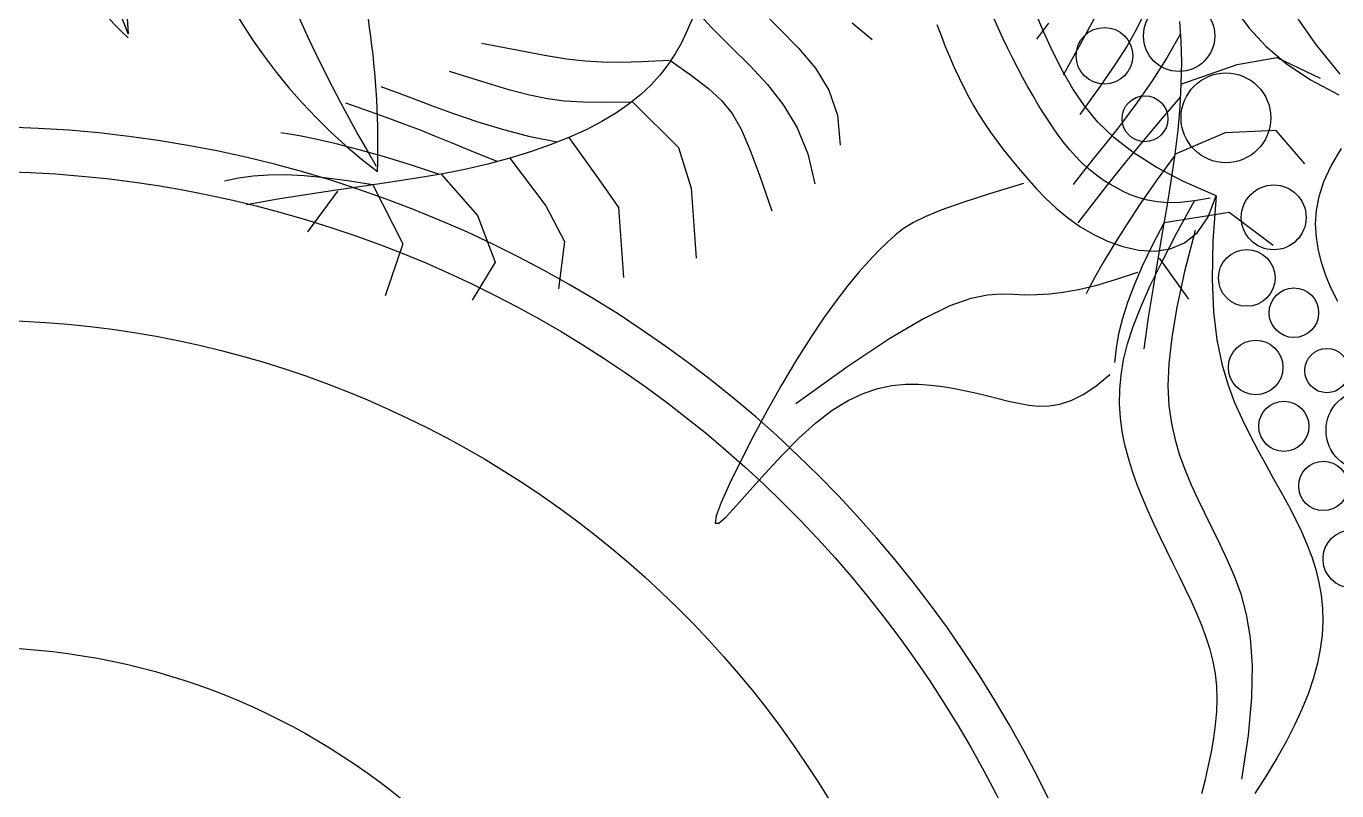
# Model space of a CAD drawing. Header units: millimetres. Extents: x -1030105 to 906887, y -616134 to 1220667.
# Drawn here: x -92935 to -90820, y 566462 to 567696 of the extents above; entities that cross this region are included whole.
import ezdxf

# ---------------------------------------------------------------- set-up
doc = ezdxf.new("R2010")
doc.units = ezdxf.units.MM
doc.header["$MEASUREMENT"] = 0
doc.linetypes.add('DASHED', pattern=[0.75, 0.5, -0.25])
doc.layers.add('A-Furniture', color=143, linetype='Continuous')
doc.layers.add('A-Tree', color=98, linetype='Continuous')
doc.layers.add('A-Wall', color=6, linetype='Continuous', lineweight=9)

# ---------------------------------------------------------------- blocks, each defined once
blk = doc.blocks.new('ggsr4')
at = {"color": 0}
for centre, radius in [((141970.0435281128, 1125357.5), 1540.00000000025), ((141970.0435281125, 1125357.5), 1339.99999999988), ((141970.0435281126, 1125357.5), 899.9999999999624)]:
    blk.add_arc(centre, radius, 280.3625194718198, 168.445755736179, dxfattribs=at)
at = {"layer": 'A-Furniture', "color": 8, "linetype": 'Continuous', "ltscale": 50}
blk.add_circle((141970.0435281126, 1125357.5), 1600, dxfattribs=at)
blk.add_arc((141970.0435281125, 1125357.5), 1540.000000000074, 280.3625194718198, 168.445755736179, dxfattribs=at)
blk = doc.blocks.new('FUR')
at = {"layer": 'A-Furniture', "xscale": -1.2, "yscale": 1.2, "zscale": 1.2, "rotation": 10.23382692105329}
blk.add_blockref('ggsr4', (359261.4463112305, -1256360.545608211), dxfattribs=at)
blk = doc.blocks.new('CAY8')
at = {"color": 0, "linetype": 'ByBlock'}
for p, q in [((-166.8265990879063, -92.48943193852574), (-180.9725735857483, -80.69181546265281)), ((-216.7718261923346, -85.57255336294293), (-206.39525062953, -93.792258579173)), ((-206.39525062953, -93.792258579173), (-194.2968512342686, -101.2324639894414)), ((-148.761471656062, -105.4228786287913), (-166.8265990879063, -92.48943193852574)), ((-267.0389154947825, -101.9195129388154), (-268.7658238252607, -111.7302891085837)), ((-246.0328786842565, -100.4954093503602), (-242.280063008975, -111.348215430944)), ((-194.2968512342686, -101.2324639894414), (-180.3531654058515, -107.7167029957982)), ((-293.8736468613333, -112.2281466526092), (-297.5878749101012, -127.9302620429862)), ((-268.7658238252607, -111.7302891085837), (-271.3832219311716, -121.9445020395124)), ((-243.6745909486253, -107.3153658026331), (-247.5446055466291, -122.6801114864993)), ((-242.280063008975, -111.348215430944), (-238.8330782194953, -122.8826217688602)), ((-207.4126888435258, -115.6559883555874), (-186.4576312992267, -105.8266664941239)), ((-186.4576312992267, -105.8266664941239), (-159.2548744099458, -110.5806768529856)), ((-180.3531654058515, -107.7167029957982), (-164.4407305427285, -113.0685090001625)), ((-164.4407305427285, -113.0685090001625), (-146.436084044135, -117.1114154049119)), ((-319.8582167465047, -127.0473027246899), (-327.7138410535463, -117.079036067973)), ((-235.7120777486107, -135.0505925831949), (-207.4126888435258, -115.6559883555874)), ((-345.7769103397131, -131.6408932069007), (-349.9461806239906, -126.4995801565801)), ((-318.5662616630052, -121.4626901101783), (-322.8407758212979, -132.0166527652527)), ((-311.8131366086436, -136.6788119983303), (-319.8582167465047, -127.0473027246899)), ((-297.5878749101012, -127.9302620429862), (-302.5310442882746, -148.0721209780877)), ((-271.3832219311716, -121.9445020395124), (-275.1570877580361, -133.7881714715822)), ((-247.5446055466291, -122.6801114864993), (-252.2149869664991, -137.7408383109123)), ((-238.8330782194953, -122.8826217688602), (-235.7120777486107, -135.0505925831949)), ((-341.56592874546, -136.6703192190816), (-345.7769103397131, -131.6408932069007)), ((-275.1570877580361, -133.7881714715822), (-280.3533992500652, -148.4873171470663)), ((-235.7120777486107, -135.0505925831949), (-232.9372150275431, -147.8040920929689)), ((-380.3337273446941, -138.9685315827937), (-376.3479134159552, -144.503862068972)), ((-337.324212544574, -141.5812766724612), (-341.56592874546, -136.6703192190816)), ((-333.0627384400705, -146.3671840457882), (-337.324212544574, -141.5812766724612)), ((-303.5811252430703, -145.7821494684522), (-311.8131366086436, -136.6788119983303)), ((-252.2149869664991, -137.7408383109123), (-257.3865239359639, -152.2362275724499)), ((-234.1200833925595, -142.3675308527872), (-240.9268516245338, -156.8162308156952)), ((-376.3479134159552, -144.503862068972), (-372.3067775600994, -149.9189691248885)), ((-372.3067775600994, -149.9189691248885), (-368.2182228883084, -155.1941080035012)), ((-328.792483135423, -151.0214598180082), (-333.0627384400705, -146.3671840457882)), ((-295.1020493469314, -154.1955726575379), (-303.5811252430703, -145.7821494684522)), ((-280.3533992500652, -148.4873171470663), (-287.2381343533034, -167.2679588055526)), ((-232.9372150275431, -147.8040920929689), (-230.5286434890204, -161.0950845177267)), ((-203.61935451914, -155.2015702709741), (-176.3158545222159, -146.3301253463196)), ((-176.3158545222159, -146.3301253463196), (-155.0848272874118, -160.5759409746152)), ((-139.8382394504351, -157.5882413409472), (-136.8197139233507, -146.4193677285712)), ((-483.053249719922, -156.2845341268239), (-467.6690306902583, -164.9375109588564)), ((-427.6765034481341, -150.9151059134292), (-413.8872536494728, -157.2044987071404)), ((-368.2182228883084, -155.1941080035012), (-364.0901525116333, -160.3095339572446)), ((-324.52442333404, -155.5375224676081), (-328.792483135423, -151.0214598180082)), ((-320.2695357384782, -159.9087904738608), (-324.52442333404, -155.5375224676081)), ((-286.0651439985068, -161.8760268619935), (-295.1020493469314, -154.1955726575379)), ((-257.3865239359639, -152.2362275724499), (-262.7600051830141, -165.9049605672972)), ((-240.9268516245338, -156.8162308156952), (-246.2529636663658, -168.185787042994)), ((-228.4856478605197, -174.8884643182446), (-203.61935451914, -155.2015702709741)), ((-141.5074241226448, -167.5590305428832), (-139.8382394504351, -157.5882413409472)), ((-467.6690306902583, -164.9375109588564), (-453.5657187465749, -173.1027011007081)), ((-364.0901525116333, -160.3095339572446), (-359.9304695394876, -165.24550223816)), ((-359.9304695394876, -165.24550223816), (-355.7470770834461, -169.9822680991401)), ((-316.0387970529973, -164.1286823152532), (-320.2695357384782, -159.9087904738608)), ((-311.8413545123749, -168.1895195205852), (-316.0387970529973, -164.1286823152532)), ((-276.0969863695918, -168.8101293219352), (-286.0651439985068, -161.8760268619935)), ((-262.7600051830141, -165.9049605672972), (-268.0362194364261, -178.4857185928831)), ((-230.5286434890204, -161.0950845177267), (-228.4856478605197, -174.8884643182446)), ((-518.9289297499326, -166.1534634209875), (-505.1011874950473, -174.8490568786056)), ((-517.0885241849082, -173.2891136707894), (-518.0754096902438, -180.7356788132874)), ((-453.5657187465749, -173.1027011007081), (-441.0318584416655, -181.7680846585044)), ((-355.7470770834461, -169.9822680991401), (-351.5478782542323, -174.5000867922263)), ((-307.6790374834145, -172.0792358134913), (-311.8413545123749, -168.1895195205852)), ((-303.5518458641582, -175.7846679675258), (-307.6790374834145, -172.0792358134913)), ((-264.8241536325058, -174.9844972768242), (-276.0969863695918, -168.8101293219352)), ((-246.2529636663658, -168.185787042994), (-250.541457218822, -177.4775714135958)), ((-141.9569871898402, -176.5363382510022), (-141.5074241226448, -167.5590305428832)), ((-518.0754096902438, -180.7356788132874), (-519.4379069399856, -188.0062675644058)), ((-505.1011874950473, -174.8490568786056), (-491.4015156793012, -182.6618588314868)), ((-351.5478782542323, -174.5000867922263), (-347.3308423769395, -178.7910055697848)), ((-347.3308423769395, -178.7910055697848), (-343.0542036390525, -182.8942396810289)), ((-299.4597795531063, -179.2926527568325), (-303.5518458641582, -175.7846679675258)), ((-295.4028384487592, -182.5900269544418), (-299.4597795531063, -179.2926527568325)), ((-268.0362194364261, -178.4857185928831), (-272.9159554235357, -189.7171829449344)), ((-251.8732229605503, -180.3857479663184), (-264.8241536325058, -174.9844972768242)), ((-250.541457218822, -177.4775714135958), (-254.2353699818177, -185.6929558049724)), ((-236.870771525455, -185.0004986306649), (-251.8732229605503, -180.3857479663184)), ((-228.3603681347868, -175.9063125161392), (-234.4779066879473, -191.7014092789013)), ((-228.4856478605197, -174.8884643182446), (-226.7240380502171, -189.2008469280827)), ((-141.3166479014235, -184.724767379832), (-141.9569871898402, -176.5363382510022)), ((-519.4379069399856, -188.0062675644058), (-521.2378464629564, -195.1458024461299)), ((-491.4015156793012, -182.6618588314868), (-478.0440099634125, -190.2183610699412)), ((-441.0318584416655, -181.7680846585044), (-430.3559943280616, -191.9216417379121)), ((-343.0542036390525, -182.8942396810289), (-338.6662624422952, -186.8607963754966)), ((-338.6662624422952, -186.8607963754966), (-334.1153191894391, -190.7416829022677)), ((-291.3810224499448, -185.6636273343665), (-295.4028384487592, -182.5900269544418)), ((-287.394331454967, -188.5002906702921), (-291.3810224499448, -185.6636273343665)), ((-283.4427653620642, -191.086853735249), (-287.394331454967, -188.5002906702921)), ((-254.2353699818177, -185.6929558049724), (-257.7777396555302, -193.8333120968873)), ((-219.4433764999976, -188.8153665091286), (-236.870771525455, -185.0004986306649)), ((-139.7161255064693, -192.3289208458646), (-141.3166479014235, -184.724767379832)), ((-521.2378464629564, -195.1458024461299), (-523.5413901144402, -202.180977911934)), ((-478.0440099634125, -190.2183610699412), (-465.2427660080994, -198.1450553850646)), ((-430.3559943280616, -191.9216417379121), (-421.826670958164, -204.5513524444668)), ((-334.1153191894391, -190.7416829022677), (-329.3496742820116, -194.5879065105528)), ((-329.3496742820116, -194.5879065105528), (-324.3176281224569, -198.4504744493661)), ((-279.5222993489715, -193.4147238610803), (-283.4427653620642, -191.086853735249)), ((-275.6128097093806, -195.493590611999), (-279.5222993489715, -193.4147238610803)), ((-272.9159554235357, -189.7171829449344), (-277.1000018722025, -199.3380349213385)), ((-271.6901480157594, -197.3377141097208), (-275.6128097093806, -195.493590611999)), ((-257.7777396555302, -193.8333120968873), (-261.6116039405297, -202.9000121671397)), ((-234.4779066879473, -191.7014092789013), (-239.9327093522861, -207.0160432222092)), ((-226.7240380502171, -189.2008469280827), (-225.1387552607757, -204.0617780223602)), ((-199.2176150567593, -191.8169688411053), (-219.4433764999976, -188.8153665091286)), ((-202.1399880923836, -193.8949977045686), (-210.5337819385659, -197.9450489716673)), ((-200.504399045325, -204.7659084500465), (-199.2176150567593, -191.8169688411053)), ((-199.2176150567593, -191.8169688411053), (-194.1961334226198, -217.2615394130898)), ((-137.2851392544453, -199.5534015637586), (-139.7161255064693, -192.3289208458646)), ((-523.7785756123903, -199.7102180334532), (-538.4537062504078, -204.4608222262741)), ((-523.5413901144402, -202.180977911934), (-526.4146997510961, -209.1384884167328)), ((-523.2974280782782, -199.3657342349525), (-508.8062742263337, -204.5982811151243)), ((-465.2427660080994, -198.1450553850646), (-453.2118794741455, -207.068433568018)), ((-324.3176281224569, -198.4504744493661), (-318.9674811128916, -202.3803939678528)), ((-318.9674811128916, -202.3803939678528), (-313.2475336555635, -206.4286723150926)), ((-277.1000018722025, -199.3380349213385), (-280.2891475113993, -207.086955817429)), ((-267.7301658409688, -198.9613544766817), (-271.6901480157594, -197.3377141097208)), ((-263.7087147566908, -200.378771834532), (-267.7301658409688, -198.9613544766817)), ((-261.6116039405297, -202.9000121671397), (-266.1800005369278, -213.8944278947729)), ((-259.6016463364413, -201.6042263056424), (-263.7087147566908, -200.378771834532)), ((-255.3848121523606, -202.6519780117942), (-259.6016463364413, -201.6042263056424)), ((-251.0340637768513, -203.5362870752924), (-255.3848121523606, -202.6519780117942)), ((-246.5128126137406, -204.2469154906412), (-251.0340637768513, -203.5362870752924)), ((-224.8713929519417, -202.943031060362), (-231.0127890011627, -204.1564191700436)), ((-218.0779870779061, -200.9168172089394), (-224.8713929519417, -202.943031060362)), ((-224.1156563792229, -214.494735434977), (-189.4156462638184, -198.9160893353019)), ((-210.5337819385659, -197.9450489716673), (-218.0779870779061, -200.9168172089394)), ((-215.3889408844825, -218.2692741773335), (-210.5337819385659, -197.9450489716673)), ((-189.4156462638184, -198.9160893353019), (-159.9935492997884, -210.5004650757674)), ((-134.1401307176766, -206.5608963199102), (-137.2851392544453, -199.5534015637586)), ((-560.3953797779814, -210.807392779765), (-570.1578309146262, -212.8461977849493)), ((-550.24332293109, -208.0860740343251), (-560.3953797779814, -210.807392779765)), ((-538.4537062504078, -204.4608222262741), (-550.24332293109, -208.0860740343251)), ((-526.4146997510961, -209.1384884167328), (-529.9239372292559, -216.0450284140661)), ((-508.8062742263337, -204.5982811151243), (-497.4788454628415, -209.1736889877484)), ((-497.4788454628415, -209.1736889877484), (-488.3829283213399, -213.8917470400247)), ((-453.2118794741455, -207.068433568018), (-442.1654460229893, -217.6149874097009)), ((-421.826670958164, -204.5513524444668), (-415.7324328847662, -220.6451968845558)), ((-313.2475336555635, -206.4286723150926), (-307.115141796543, -210.615529554836)), ((-307.115141796543, -210.615529554836), (-300.5638841603995, -214.838037007552)), ((-241.7347093910485, -204.6756327408784), (-246.5128126137406, -204.2469154906412)), ((-239.9327093522861, -207.0160432222092), (-244.6851701489049, -221.4426696870414)), ((-236.6009646671719, -204.6897101820268), (-241.7347093910485, -204.6756327408784)), ((-231.0127890011627, -204.1564191700436), (-236.6009646671719, -204.6897101820268)), ((-225.1387552607757, -204.0617780223602), (-223.6247406962993, -219.5008032767855)), ((-204.1061428474477, -214.9762504981245), (-200.504399045325, -204.7659084500465)), ((-130.3444307595255, -213.346427380724), (-134.1401307176766, -206.5608963199102)), ((-609.5870913029776, -217.0817235746636), (-630.2706608374192, -218.6046668358304)), ((-593.50573255358, -215.7619438603706), (-609.5870913029776, -217.0817235746636)), ((-580.778630465682, -214.4239083711855), (-593.50573255358, -215.7619438603706)), ((-570.1578309146262, -212.8461977849493), (-580.778630465682, -214.4239083711855)), ((-529.9239372292559, -216.0450284140661), (-534.1352644043345, -222.9272923583248)), ((-488.3829283213399, -213.8917470400247), (-480.5863093351709, -219.552244458826)), ((-442.1654460229893, -217.6149874097009), (-432.3175613147596, -230.4112087015365)), ((-308.1333223815582, -214.2259450815236), (-325.3443190330563, -225.0969654654382)), ((-300.5638841603995, -214.838037007552), (-293.5963950162459, -218.9624788084457)), ((-266.1800005369278, -213.8944278947729), (-271.9259671447053, -227.8179311579133)), ((-224.1156563792229, -214.494735434977), (-227.2367296924476, -229.0321490858314)), ((-219.2578447701726, -236.0230878496059), (-215.3889408844825, -218.2692741773335)), ((-209.6349342196318, -222.7106002306809), (-204.1061428474477, -214.9762504981245)), ((-205.6244228986016, -214.2259450815236), (-205.2558020372508, -238.6841814036798)), ((-194.1961334226198, -217.2615394130898), (-188.777354622418, -238.7107584078312)), ((-125.9480925660155, -219.8631008837528), (-130.3444307595255, -213.346427380724)), ((-534.1352644043345, -222.9272923583248), (-539.1148431327292, -229.8119747029832)), ((-480.5863093351709, -219.552244458826), (-473.1567750379381, -226.9549704317451)), ((-325.3443190330563, -225.0969654654382), (-338.9076897353425, -233.9671847328118)), ((-293.5963950162459, -218.9624788084457), (-286.2153086321468, -222.855139092133)), ((-286.2153086321468, -222.855139092133), (-278.4232592770841, -226.3823019942774)), ((-244.6851701489049, -221.4426696870414), (-248.6956830996915, -234.5737440144421)), ((-223.6247406962993, -219.5008032767855), (-222.0769355593857, -235.5474683667398)), ((-216.7028609166136, -228.2315628934502), (-209.6349342196318, -222.7106002306809)), ((-121.0011693238903, -226.0640229656983), (-125.9480925660155, -219.8631008837528)), ((-115.5537142186495, -231.9022997641132), (-121.0011693238903, -226.0640229656983)), ((-552.6645378264566, -232.6488133205476), (-564.9556664918618, -235.8602996735481)), ((-537.2876594892132, -228.3373870472115), (-552.6645378264566, -232.6488133205476)), ((-539.1148431327292, -229.8119747029832), (-544.9288352710992, -236.7257699030215)), ((-537.2876594892132, -228.3373870472115), (-505.1798119695723, -246.5981711316981)), ((-473.1567750379381, -226.9549704317451), (-465.1621119637693, -236.8997141461132)), ((-432.3175613147596, -230.4112087015365), (-423.8823210106329, -246.0835892335072)), ((-278.4232592770841, -226.3823019942774), (-270.2228812197773, -229.4102516491021)), ((-270.2228812197773, -229.4102516491021), (-261.6168087287497, -231.8052721921395)), ((-261.6168087287497, -231.8052721921395), (-252.6076760733104, -233.4336477581364)), ((-252.6076760733104, -233.4336477581364), (-243.2623305175275, -234.1401809188083)), ((-243.2623305175275, -234.1401809188083), (-233.9044713099411, -233.6837479922378)), ((-233.9044713099411, -233.6837479922378), (-224.9220106950288, -231.8017437322324)), ((-227.2367296924476, -229.0321490858314), (-229.6148153085942, -242.0772265526739)), ((-224.9220106950288, -231.8017437322324), (-216.7028609166136, -228.2315628934502)), ((-623.812266647421, -239.8251633373202), (-643.8012184257223, -239.0809285922787)), ((-608.226799810056, -240.2248634264015), (-623.812266647421, -239.8251633373202)), ((-595.7966121447225, -240.1541279819849), (-608.226799810056, -240.2248634264015)), ((-585.2734978822537, -239.4870561269254), (-595.7966121447225, -240.1541279819849)), ((-575.4092512545303, -238.0977469832924), (-585.2734978822537, -239.4870561269254)), ((-564.9556664918618, -235.8602996735481), (-575.4092512545303, -238.0977469832924)), ((-544.9288352710992, -236.7257699030215), (-551.6257995336109, -243.6852548481456)), ((-465.1621119637693, -236.8997141461132), (-455.6701066463338, -250.1862647887374)), ((-349.3802761861934, -241.2367631297802), (-357.3189200825345, -247.3058609017589)), ((-338.9076897353425, -233.9671847328118), (-349.3802761861934, -241.2367631297802)), ((-248.6956830996915, -234.5737440144421), (-251.9246422260094, -246.0017215448661)), ((-222.1955817139515, -251.5129530662362), (-219.2578447701726, -236.0230878496059)), ((-222.0769355593857, -235.5474683667398), (-220.3902810532218, -252.2313189676697)), ((-221.4599802317371, -235.0030355372201), (-198.897340171372, -253.3470730055324)), ((-205.2558020372508, -238.6841814036798), (-204.1770515958979, -259.5315958244446)), ((-188.777354622418, -238.7107584078312), (-183.0144601664633, -256.6710789009794)), ((-551.6257995336109, -243.6852548481456), (-559.1838820723187, -250.6665361765899)), ((-505.1798119695723, -246.5981711316981), (-491.998555731856, -267.1843394822918)), ((-357.3189200825345, -247.3058609017589), (-363.2804631212912, -252.5746382932466)), ((-251.9246422260094, -246.0017215448661), (-254.3324415489606, -255.3190576202087)), ((-231.2516542652502, -246.2387655881157), (-242.5480321690393, -253.8496266750426)), ((-229.6148153085942, -242.0772265526739), (-231.2875362238974, -253.8208954712882)), ((-559.1838820723187, -250.6665361765899), (-567.563625897832, -257.635602962755)), ((-455.6701066463338, -250.1862647887374), (-443.7485456188424, -267.6144115472762)), ((-363.2804631212912, -252.5746382932466), (-367.8217469997817, -257.4432555502481)), ((-254.3324415489606, -255.3190576202087), (-255.8794750903016, -262.1182075800734)), ((-242.5480321690393, -253.8496266750426), (-252.5492828883926, -260.0067803875772)), ((-231.2875362238974, -253.8208954712882), (-232.2925154350505, -264.4540834785057)), ((-224.2572398332832, -265.0453329040593), (-222.1955817139515, -251.5129530662362)), ((-220.3902810532218, -252.2313189676697), (-218.4597183817805, -269.5819007549562)), ((-671.1688180657857, -258.6330640819124), (-679.5239799785177, -257.9945545858773)), ((-660.7259026435768, -259.6393219609072), (-671.1688180657857, -258.6330640819124)), ((-648.5362239360311, -260.8095133125953), (-660.7259026435768, -259.6393219609072)), ((-634.9407721656517, -261.9398232275616), (-648.5362239360311, -260.8095133125953)), ((-620.2805375569715, -262.8264367959328), (-634.9407721656517, -261.9398232275616)), ((-604.896510332952, -263.2655391084245), (-620.2805375569715, -262.8264367959328)), ((-589.1296807176677, -263.053315254574), (-604.896510332952, -263.2655391084245)), ((-573.3210389344731, -261.9859503255557), (-589.1296807176677, -263.053315254574)), ((-567.563625897832, -257.635602962755), (-576.7255740202363, -264.558444280583)), ((-567.563625897832, -257.635602962755), (-543.0022783058794, -277.6263724157598)), ((-371.4996134153898, -262.311872917393), (-374.8709040654339, -267.5806506407516)), ((-367.8217469997817, -257.4432555502481), (-371.4996134153898, -262.311872917393)), ((-252.5492828883926, -260.0067803875772), (-261.4618760454305, -264.907180673019)), ((-255.8794750903016, -262.1182075800734), (-256.5261368719857, -265.9916267659628)), ((-204.1770515958979, -259.5315958244446), (-202.42883978797, -277.208990010824)), ((-183.0144601664633, -256.6710789009794), (-176.9606315655237, -271.6489539665472)), ((-586.6302694502065, -271.40104920454), (-597.2382551983519, -278.1294068085681)), ((-576.7255740202363, -264.558444280583), (-586.6302694502065, -271.40104920454)), ((-491.998555731856, -267.1843394822918), (-478.5144525400665, -305.2933315241371)), ((-374.8709040654339, -267.5806506407516), (-378.3944398233343, -273.599728930405)), ((-269.4922812622081, -268.7477814804352), (-276.8469681595361, -271.7255367567977)), ((-261.4618760454305, -264.907180673019), (-269.4922812622081, -268.7477814804352)), ((-232.2925154350505, -264.4540834785057), (-232.6673759386158, -274.1677182105032)), ((-225.4979072458282, -276.9266904407614), (-224.2572398332832, -265.0453329040593)), ((-218.4597183817805, -269.5819007549562), (-216.1801887473976, -287.6287594048317)), ((-681.6383044656232, -273.5167753157202), (-696.6559443046553, -272.3546354606351)), ((-669.7702815599823, -274.4641173646069), (-681.6383044656232, -273.5167753157202)), ((-659.9626081587976, -275.3085745708577), (-669.7702815599823, -274.4641173646069)), ((-651.1260168327408, -276.1620598980353), (-659.9626081587976, -275.3085745708577)), ((-642.1712401539244, -277.1364863096369), (-651.1260168327408, -276.1620598980353)), ((-632.0090106924963, -278.3437667691596), (-642.1712401539244, -277.1364863096369)), ((-619.5500610201107, -279.8958142401661), (-632.0090106924963, -278.3437667691596)), ((-597.2382551983519, -278.1294068085681), (-608.5100742748236, -284.7095061675918)), ((-597.2382551983519, -278.1294068085681), (-570.0478983648045, -299.0504627287573)), ((-543.0022783058794, -277.6263724157598), (-529.3913997838954, -289.0289628083901)), ((-378.3944398233343, -273.599728930405), (-382.1369582711759, -280.5191678593528)), ((-303.6942347764834, -279.0784840748584), (-311.1615428909699, -281.6154388263149)), ((-296.9214151545875, -277.4512688822488), (-303.6942347764834, -279.0784840748584)), ((-290.3550654839328, -275.8803265096849), (-296.9214151545875, -277.4512688822488)), ((-283.7324063596006, -274.0374004507812), (-290.3550654839328, -275.8803265096849)), ((-276.8469681595361, -271.7255367567977), (-283.7324063596006, -274.0374004507812)), ((-232.6673759386158, -274.1677182105032), (-232.4497407309591, -283.1527273037846)), ((-225.9726720699673, -287.4634887535703), (-225.4979072458282, -276.9266904407614)), ((-202.42883978797, -277.208990010824), (-200.051834827942, -292.1571656302822)), ((-176.9606315655237, -271.6489539665472), (-170.6690503297777, -284.1508366801845)), ((-608.5100742748236, -284.7095061675918), (-620.406269690624, -291.1073363555533)), ((-603.7051237077667, -281.904541686612), (-619.5500610201107, -279.8958142401661)), ((-382.1369582711759, -280.5191678593528), (-386.0671761674075, -288.4390074663079)), ((-319.8676678219981, -286.0469024348331), (-330.3569378940429, -293.3576441991518)), ((-311.1615428909699, -281.6154388263149), (-319.8676678219981, -286.0469024348331)), ((-232.4497407309591, -283.1527273037846), (-231.677232809101, -291.6000383943301)), ((-170.6690503297777, -284.1508366801845), (-164.1928979695349, -294.6831801166245)), ((-620.406269690624, -291.1073363555533), (-632.8932330630832, -297.3127294289934)), ((-529.3913997838954, -289.0289628083901), (-515.9073176128059, -327.1379701222595)), ((-386.0671761674075, -288.4390074663079), (-390.1538102710019, -297.4592877890009)), ((-330.3569378940429, -293.3576441991518), (-343.1736814322994, -304.5324334157831)), ((-231.677232809101, -291.6000383943301), (-230.3874751692765, -299.7005791187748)), ((-225.7366224230991, -296.962190919452), (-225.9726720699673, -287.4634887535703)), ((-200.051834827942, -292.1571656302822), (-197.086704929503, -304.8169243489083)), ((-724.3188069621665, -298.2151246185804), (-728.2024769990803, -298.7970650724146)), ((-717.374371431868, -297.585388064419), (-724.3188069621665, -298.2151246185804)), ((-707.7690073336034, -296.9961261110202), (-717.374371431868, -297.585388064419)), ((-695.9025515908925, -296.5356094602594), (-707.7690073336034, -296.9961261110202)), ((-682.1748411277786, -296.2921088142084), (-695.9025515908925, -296.5356094602594)), ((-666.985712869222, -296.3538948744808), (-682.1748411277786, -296.2921088142084)), ((-650.7350037383494, -296.8092383422972), (-666.985712869222, -296.3538948744808)), ((-633.8225506600556, -297.7464099196641), (-650.7350037383494, -296.8092383422972)), ((-632.8932330630832, -297.3127294289934), (-645.9607504391661, -303.4108893747816)), ((-632.8932330630832, -297.3127294289934), (-606.485776964355, -314.8783949206172)), ((-570.0478983648045, -299.0504627287573), (-554.2241888582848, -315.9424792570117)), ((-390.1538102710019, -297.4592877890009), (-394.3655773400151, -307.6800488660792)), ((-224.8448464234079, -305.7292600156343), (-225.7366224230991, -296.962190919452)), ((-164.1928979695349, -294.6831801166245), (-157.5853559955631, -303.7524373504693)), ((-645.9607504391661, -303.4108893747816), (-659.6044564716412, -309.5108631619933)), ((-394.3655773400151, -307.6800488660792), (-398.6711941330923, -319.2013307352736)), ((-343.1736814322994, -304.5324334157831), (-358.8622267604569, -320.5560393838587)), ((-237.188692089765, -315.6561589348184), (-231.2516542652502, -307.0631377521186)), ((-223.3495074840084, -314.0278975558813), (-224.8448464234079, -305.7292600156343)), ((-197.086704929503, -304.8169243489083), (-193.574118305949, -315.6290678338391)), ((-157.5853559955631, -303.7524373504693), (-150.8996059181063, -311.8650614567796)), ((-684.0010003390835, -315.231839922335), (-697.1424751389986, -317.0012967308412)), ((-673.8199858151111, -315.7216977595726), (-688.6029731222789, -322.1524401369879)), ((-669.2106336615961, -313.7078491626144), (-684.0010003390835, -315.231839922335)), ((-659.6044564716412, -309.5108631619933), (-673.8199858151111, -315.7216977595726)), ((-669.2106336615961, -313.7078491626144), (-643.6715679430908, -341.8954535040884)), ((-606.485776964355, -314.8783949206172), (-589.6112859545083, -338.1041392634852)), ((-554.2241888582848, -315.9424792570117), (-550.3394072156643, -343.2829084500536)), ((-243.0099818703147, -322.3859352725467), (-237.188692089765, -315.6561589348184)), ((-221.2910701985875, -321.9482588012161), (-223.3495074840084, -314.0278975558813)), ((-193.574118305949, -315.6290678338391), (-189.5547431714276, -325.0343977519497)), ((-150.8996059181063, -311.8650614567796), (-144.1888292470812, -319.4535174951288)), ((-728.6056394521784, -324.0146463326655), (-737.0836379213924, -326.9981502195133)), ((-719.2515855774891, -321.3694816479747), (-728.6056394521784, -324.0146463326655)), ((-708.8282671791367, -319.0394378765905), (-719.2515855774891, -321.3694816479747)), ((-697.1424751389986, -317.0012967308412), (-708.8282671791367, -319.0394378765905)), ((-688.6029731222789, -322.1524401369879), (-703.9490530469611, -328.9121372627906)), ((-687.8945370510683, -322.5709605249558), (-698.3685142037193, -349.6979257021794)), ((-398.6711941330923, -319.2013307352736), (-403.0393774094682, -332.1231734356898)), ((-358.8622267604569, -320.5560393838587), (-377.9669022031867, -342.4132314012004)), ((-248.7499351219212, -327.4900616734503), (-243.0099818703147, -322.3859352725467)), ((-218.7070744581852, -329.5372374479539), (-221.2910701985875, -321.9482588012161)), ((-144.1888292470812, -319.4535174951288), (-137.5062074940415, -326.6543184660241)), ((-744.8787901031883, -330.3432115959931), (-752.1843051156229, -334.0730487514793)), ((-737.0836379213924, -326.9981502195133), (-744.8787901031883, -330.3432115959931)), ((-703.9490530469611, -328.9121372627906), (-719.8538602435638, -336.1098361065142)), ((-260.1234780962313, -333.7717443035272), (-254.4429633588861, -331.2061330476408)), ((-254.4429633588861, -331.2061330476408), (-248.7499351219212, -327.4900616734503)), ((-215.6350601512222, -336.8417271940471), (-218.7070744581852, -329.5372374479539)), ((-189.5547431714276, -325.0343977519497), (-185.0692477400207, -333.4737157700492)), ((-137.5062074940415, -326.6543184660241), (-130.9049221679215, -333.5299893538304)), ((-719.8538602435638, -336.1098361065142), (-736.3130293645936, -343.8545836374306)), ((-589.6112859545083, -338.1041392634852), (-596.5991135140994, -362.6982451911299)), ((-403.0393774094682, -332.1231734356898), (-407.4388439269369, -346.5456170055168)), ((-328.9554521976661, -340.1430478748862), (-322.0225663225774, -339.1301425110269)), ((-322.0225663225774, -339.1301425110269), (-315.2367119871469, -338.4423674140689)), ((-315.2367119871469, -338.4423674140689), (-308.5947607650651, -338.0046924774779)), ((-308.5947607650651, -338.0046924774779), (-302.0935842309391, -337.7420875943917)), ((-302.0935842309391, -337.7420875943917), (-295.7300539587868, -337.5795226569662)), ((-295.7300539587868, -337.5795226569662), (-289.5010415232809, -337.4419675591907)), ((-289.5010415232809, -337.4419675591907), (-283.4034184989632, -337.2543921932211)), ((-283.4034184989632, -337.2543921932211), (-277.4340564595241, -336.941766452981)), ((-277.4340564595241, -336.941766452981), (-271.584613132085, -336.4019660967078)), ((-271.584613132085, -336.4019660967078), (-265.8258908491098, -335.4244903499766)), ((-265.8258908491098, -335.4244903499766), (-260.1234780962313, -333.7717443035272)), ((-212.1125671678874, -343.9086217365966), (-215.6350601512222, -336.8417271940471)), ((-185.0692477400207, -333.4737157700492), (-180.159864387233, -341.334677241297)), ((-130.9049221679215, -333.5299893538304), (-124.438154780406, -340.1430551435678)), ((-643.6715679430908, -341.8954535040884), (-645.5970360062329, -373.4572995177568)), ((-407.4388439269369, -346.5456170055168), (-411.8143266258612, -362.4155151368013)), ((-377.9669022031867, -342.4132314012004), (-401.0320360850292, -371.0887787648444)), ((-357.8528212774236, -350.147054283274), (-350.5127305828628, -346.3892991991434)), ((-350.5127305828628, -346.3892991991434), (-343.2289499763192, -343.5944298500599)), ((-343.2289499763192, -343.5944298500599), (-336.0327627507486, -341.5748711151591)), ((-336.0327627507486, -341.5748711151591), (-328.9554521976661, -340.1430478748862)), ((-208.1771353980421, -350.7848147723107), (-212.1125671678874, -343.9086217365966)), ((-180.159864387233, -341.334677241297), (-174.8750821380581, -348.7923522649053)), ((-124.438154780406, -340.1430551435678), (-118.159086841215, -346.556040819667)), ((-118.159086841215, -346.556040819667), (-112.1208998611819, -352.8314713672789)), ((-365.2179387677661, -355.0552702219411), (-357.8528212774236, -350.147054283274)), ((-203.8663047308928, -357.5171999987488), (-208.1771353980421, -350.7848147723107)), ((-174.8750821380581, -348.7923522649053), (-169.2649541776027, -355.9686646265673)), ((-112.1208998611819, -352.8314713672789), (-106.3767753500924, -359.0318717707687)), ((-379.8981209688845, -369.0733851445093), (-372.5767997625062, -361.3015221355508)), ((-372.5767997625062, -361.3015221355508), (-365.2179387677661, -355.0552702219411)), ((-199.2176150567593, -364.1526711129463), (-203.8663047308928, -357.5171999987488)), ((-169.2649541776027, -355.9686646265673), (-163.3795336930034, -362.9855381123034)), ((-106.3767753500924, -359.0318717707687), (-100.9798948187799, -365.2197670155492)), ((-411.8143266258612, -362.4155151368013), (-416.0146231733434, -379.0669761398367)), ((-387.1506190948621, -378.5584343684368), (-379.8981209688845, -369.0733851445093)), ((-194.2727773638962, -370.7292641221484), (-199.2176150567593, -364.1526711129463)), ((-163.3795336930034, -362.9855381123034), (-157.2688738698253, -369.9648965077413)), ((-100.9798948187799, -365.2197670155492), (-95.97770451662473, -371.4535137640323)), ((-189.0901870362923, -377.2495842744374), (-194.2727773638962, -370.7292641221484)), ((-183.7324105568532, -383.7073791293496), (-189.0901870362923, -377.2495842744374)), ((-157.2688738698253, -369.9648965077413), (-150.9830278952704, -377.0286635985085)), ((-150.9830278952704, -377.0286635985085), (-144.5720489548385, -384.2987631702326)), ((-95.97770451662473, -371.4535137640323), (-91.39470964935572, -377.7747953921262)), ((-416.0146231733434, -379.0669761398367), (-419.864547416435, -395.6809219785773)), ((-394.2811125878925, -389.7702168933156), (-387.1506190948621, -378.5584343684368)), ((-178.2620144081575, -390.096396245046), (-183.7324105568532, -383.7073791293496)), ((-144.5720489548385, -384.2987631702326), (-138.0859902348147, -391.8971190093926)), ((-91.39470964935572, -377.7747953921262), (-87.24968016183811, -384.2211269524105)), ((-87.24968016183811, -384.2211269524105), (-83.56138599933001, -390.830023499233)), ((-401.148826853334, -402.026167664224), (-394.2811125878925, -389.7702168933156)), ((-172.7415650735038, -396.4103831796874), (-178.2620144081575, -390.096396245046)), ((-138.0859902348147, -391.8971190093926), (-131.5889823804446, -400.009743078901)), ((-83.56138599933001, -390.830023499233), (-80.3485971059763, -397.6390000860247)), ((-419.864547416435, -395.6809219785773), (-423.1889132040214, -411.4382746179599)), ((-167.2336290350777, -402.6430874924172), (-172.7415650735038, -396.4103831796874)), ((-80.3485971059763, -397.6390000860247), (-77.63008342703506, -404.6855717658891)), ((-407.5910890352516, -414.4696935920128), (-401.148826853334, -402.026167664224)), ((-161.8007727761124, -408.7882567417237), (-167.2336290350777, -402.6430874924172)), ((-131.5889823804446, -400.009743078901), (-125.2014658709795, -409.0790000548059)), ((-77.63008342703506, -404.6855717658891), (-75.42461490730602, -412.0072535926502)), ((-423.1889132040214, -411.4382746179599), (-425.8125343839401, -425.5199560217425)), ((-413.4452262783652, -426.2442015877295), (-407.5910890352516, -414.4696935920128)), ((-156.5055627795791, -414.8396384863572), (-161.8007727761124, -408.7882567417237)), ((-151.4063944291393, -420.8003590267017), (-156.5055627795791, -414.8396384863572)), ((-125.2014658709795, -409.0790000548059), (-119.0579586445656, -419.6113427910295)), ((-75.42461490730602, -412.0072535926502), (-73.75096149178535, -419.6415606193459)), ((-146.5449787129819, -426.7110596303955), (-151.4063944291393, -420.8003590267017)), ((-119.0579586445656, -419.6113427910295), (-113.2929786393488, -432.1132241417563)), ((-73.75096149178535, -419.6415606193459), (-72.62476480092118, -427.6228816485291)), ((-425.8125343839401, -425.5199560217425), (-427.560224804356, -437.1068881546653)), ((-418.5485657278532, -436.4930985617666), (-413.4452262783652, -426.2442015877295)), ((-141.9588555217542, -432.6217603078239), (-146.5449787129819, -426.7110596303955)), ((-72.62476480092118, -427.6228816485291), (-72.0491531586722, -435.9731004767509)), ((-427.560224804356, -437.1068881546653), (-428.256798313434, -445.3799929800934)), ((-422.7384345276496, -444.3597914253023), (-418.5485657278532, -436.4930985617666)), ((-137.6855647448592, -438.5824810691756), (-141.9588555217542, -432.6217603078239)), ((-113.2929786393488, -432.1132241417563), (-108.0410437934097, -447.0910969608431)), ((-72.0491531586722, -435.9731004767509), (-72.02412656556226, -444.7109746490296)), ((-425.852159823391, -448.9876870891221), (-422.7384345276496, -444.3597914253023)), ((-133.762646271176, -444.6432419239845), (-137.6855647448592, -438.5824810691756)), ((-130.2276399916791, -450.8540628821775), (-133.762646271176, -444.6432419239845)), ((-72.02412656556226, -444.7109746490296), (-72.54968502139491, -453.8552617106452)), ((-428.256798313434, -445.3799929800934), (-427.7270687585533, -449.5201924634221)), ((-427.7270687585533, -449.5201924634221), (-425.852159823391, -448.9876870891221)), ((-127.1180857949203, -457.2649639540086), (-130.2276399916791, -450.8540628821775)), ((-108.0410437934097, -447.0910969608431), (-103.4366720444359, -465.0514141016229)), ((-124.4715235711537, -463.925965149012), (-127.1180857949203, -457.2649639540086)), ((-72.54968502139491, -453.8552617106452), (-73.62582852630112, -463.4247192066814)), ((-122.3098515894653, -470.8745814775957), (-124.4715235711537, -463.925965149012)), ((-103.4366720444359, -465.0514141016229), (-99.61438133096635, -486.5006284188039)), ((-73.62582852630112, -463.4247192066814), (-75.25255707982251, -473.4381046818944)), ((-120.592401635904, -478.0983079535345), (-122.3098515894653, -470.8745814775957)), ((-75.25255707982251, -473.4381046818944), (-77.42987068202456, -483.9141756822191)), ((-119.2628638757433, -485.5721345893817), (-120.592401635904, -478.0983079535345)), ((-118.2649284747149, -493.2710513987386), (-119.2628638757433, -485.5721345893817)), ((-99.61438133096635, -486.5006284188039), (-96.70868959114705, -511.9451927653918)), ((-77.42987068202456, -483.9141756822191), (-80.15776933323468, -494.8716897524773)), ((-117.5422855981578, -501.1700483954028), (-118.2649284747149, -493.2710513987386)), ((-80.15776933323468, -494.8716897524773), (-83.41122644027746, -506.2585427049034)), ((-117.038625411149, -509.2441155928445), (-117.5422855981578, -501.1700483954028)), ((-116.6976380797478, -517.4682430042067), (-117.038625411149, -509.2441155928445)), ((-83.41122644027746, -506.2585427049034), (-87.06510903773415, -517.739183419877)), ((-116.4630137693584, -525.8174206428284), (-116.6976380797478, -517.4682430042067))]:
    blk.add_line(p, q, dxfattribs=at)
for centre, radius in [((-244.0652699481489, -108.5836392962283), 20.50649462682387), ((-282.506091014975, -130.992615536712), 16.32382515663548), ((-205.6244228986016, -146.9990163601378), 25.82640334534917), ((-250.4720777899911, -159.8041483349716), 13.19974248093202), ((-163.9801719279694, -195.0182565498308), 18.66980560111515), ((-169.7679635151344, -232.7067968797619), 16.32382515663548), ((-138.3181234955755, -244.9281020562685), 14.26336976286063), ((-111.1820400085398, -272.0462033319909), 12.7195865036326), ((-151.2400618266311, -281.085589283377), 15.71009876382772), ((-80.16936203082696, -299.164323467061), 23.27999257596779), ((-126.688366006003, -309.4950233263644), 14.43790307745188), ((-95.67571401101122, -336.613143461369), 14.20473588090774), ((-68.53963052391009, -372.7706118288024), 16.83705964930526)]:
    blk.add_circle(centre, radius, dxfattribs=at)
blk = doc.blocks.new('C2')
at = {"layer": 'A-Tree', "color": 8}
for centre, radius, start, end in [((597.8066810533492, 647.4478162748856), 512.9644939609045, 150.2411395785226, 205.8089924024951), ((1840.520802863575, 614.663511470193), 1710.013328275341, 170.2399811561488, 186.1147769933549), ((-319.6332879893016, 679.0836772795301), 522.1291424384847, 354.3326332317999, 25.28039436258732), ((-212.9250783589523, 1393.706720260845), 1033.274465553102, 289.6317747364299, 316.9415872008503), ((678.9583471508013, 29.49553686170839), 671.2071327478785, 101.2486208017848, 143.9898653391894), ((119.8017681216515, 874.5129376781988), 467.1576890094693, 274.4072576754843, 336.4430840679565), ((339.0637494305702, 477.7074091385002), 205.6003621570023, 101.4267094931179, 190.9876748326544), ((460.7013213895043, 408.7795932609588), 318.5844515836241, 121.9055202391609, 175.1858926215441), ((1238.200356553214, 234.6638037646771), 1039.70912533752, 154.6853166608095, 162.4500908880103), ((-394.1196820032856, -16.28424253803678), 678.7830739472802, 39.14999690914021, 81.38898289978646), ((119.8017681216515, 874.5129376781988), 467.1576890094693, 208.0484010644241, 264.6491229276512), ((473.6763151883424, 1516.111589349457), 1152.672504959493, 228.5744525952278, 252.384215517872), ((161.3379898599887, 602.3140435382957), 148.8271279052569, 169.1166209036329, 218.9555886236376), ((-17.29247572167515, 489.9658467163681), 144.1551195271773, 42.83736663617832, 76.97863792041294), ((-675.6265686209008, 122.8727199833374), 857.8705761906325, 20.51383794556775, 36.02424014850644), ((278.738285768326, 727.5477068470209), 304.278219035058, 261.6388708216413, 315.6255062312309), ((-362.4759722851959, 2596.584024063079), 2251.977424759328, 286.3355012364549, 292.4150150611594), ((354.8739890010984, 551.3400760767981), 146.7974213737446, 257.3556793837414, 344.3532487187752), ((240.827546373308, -57.77903458592482), 496.9278064683223, 104.1284180658103, 160.1467714826719), ((-1212.861913616427, 1507.635573408741), 1708.312600899444, 305.4463593761205, 320.7381539293926), ((553.2720437054159, 318.8653606564039), 446.3301478634169, 166.3602607862572, 232.9473873304876), ((222.8508834598761, 78.65597689687274), 344.823888887098, 19.43419249484991, 107.435705152585), ((-319.6332879893016, 679.0836772795301), 522.1291424384847, 330.7697376170311, 331.9367160107736), ((-189.9491252961816, 3449.078696529206), 3043.983831225277, 269.91002825064, 274.5019943887826), ((-34.96195786917815, 106.5881998699042), 350.9507541514024, 6.507278463115689, 62.36089659900944), ((18.22038746716134, -322.4153765899828), 747.4321797232111, 46.14831984268555, 80.37107364285058), ((-321.3298327564044, 547.7226396792103), 446.9018688599547, 282.2423311989974, 341.7320937913137), ((-67.36023888764612, 715.2663625454297), 337.6292509965691, 246.7315023999685, 287.3970904032515), ((1308.343660235485, 576.0264644791023), 1192.382886922759, 188.0958949225132, 210.722578142023), ((486.077814778153, 461.5422813013429), 359.2264137293816, 188.5552242675603, 241.3288961956136), ((-509.9640583559885, -226.3472040423658), 903.3571745151023, 24.75992225526024, 44.64727991474892), ((776.6502670997143, 1214.233641913161), 1030.057604216278, 231.5416259423199, 257.1763624081367), ((423.9871086181593, 217.0607059827889), 369.8270333400882, 155.9892964331983, 202.8399613678449), ((921.5218744179001, 133.2178408322507), 840.488187284618, 165.0603950652925, 184.073746994936), ((207.7481049136404, 208.9563885416137), 186.2569995667042, 154.5275994809214, 228.0163014909153), ((-394.1196820032856, -16.28424253803678), 678.7830739472802, 358.2221592825441, 17.85830694949557)]:
    blk.add_arc(centre, radius, start, end, dxfattribs=at)
blk = doc.blocks.new('CÂY')
at = {"layer": 'A-Tree', "color": 8, "ltscale": 10, "xscale": 2.803183510899545, "yscale": 2.803183510899545, "zscale": 2.803183510899545, "rotation": 344.7182619397978}
blk.add_blockref('CAY8', (-1140.295243937842, 58681.97705247079), dxfattribs=at)
at = {"layer": 'A-Tree', "color": 8, "ltscale": 10, "xscale": 2, "yscale": 2, "zscale": 2}
for p in [(-3742.812046866253, 58424.44252058445), (-1648.179108837692, 56003.80491741677)]:
    blk.add_blockref('C2', p, dxfattribs=at)
blk = doc.blocks.new('BỐ TRÍ LAY OUT')
at = {"layer": 'A-Furniture', "color": 3}
for name, p in [('CÂY', (4286.75486311756, 4469.288343299762)), ('FUR', (48783.7433631176, 18654.71482977469))]:
    blk.add_blockref(name, p, dxfattribs=at)
blk = doc.blocks.new('TƯỜNG KIẾN TRÚC')
at = {"color": 0}
blk.add_lwpolyline([(-59109.45050007258, -10951.41178502212, 0.3007712608834658), (-59433.48834112042, -20977.9515451272, -0.1109267746102993), (-58324.95049999893, -25392.9117849312, 0.2744959358900485), (-54764.67693125011, -30745.50201954215), (-54870.07724847212, -30916.70735113195, -0.2737434813125313), (-58524.82350961678, -25400.4982577007, 0.110781498324218), (-59608.28799956816, -21075.5089369925, -0.3003100924078351), (-59276.732707736, -10841.56509468262, 0.1203599662711941), (-56712.10026304639, -2725.501215154189, -0.428868107866043), (-44402.02985209874, 7806.991538148141), (-44422.95049881186, 7608.088214958785, 0.4288927192910423), (-56512.45050001712, -2737.411785252159, -0.1204783687929575)], format="xyb", close=True, dxfattribs=at)
blk = doc.blocks.new('KIẾN TRÚC')
h = blk.add_hatch(color=9)
h.dxf.hatch_style = 1
edge = h.paths.add_edge_path(flags=16)
edge.add_line((62281.95049999998, 27412.02927138517), (55232.82389649404, 27412.02927138505))
edge.add_arc((32545.50878812408, 30716.66293956665), 22926.72829924391, 284.53695158247865, 351.7125813344091, ccw=False)
edge.add_line((38300.21700792988, 8523.911784915952), (13217.51784992669, 8523.911784910597))
edge.add_arc((23753.10182550838, 24110.84943410289), 18813.58963585476, 227.7677182561868, 235.9442986410003, ccw=False)
edge.add_arc((7788.819823088517, 12733.3910908635), 4187.039666959467, 236.0590124962323, 322.4360737019827, ccw=False)
edge.add_arc((13873.5970987339, 18503.25729619298), 12505.26566685072, 190.8327360748526, 227.6605687844487, ccw=False)
edge.add_arc((25477.52443721271, 20792.18331255531), 24332.69085544715, 180.6832153365221, 190.991126688788, ccw=False)
edge.add_arc((3282.93561756362, 20557.21277457592), 2137.084471138149, 101.08076224722828, 181.479400931386, ccw=False)
edge.add_line((2872.204064266523, 22654.45611475036), (4986.06665855035, 23013.11448664329))
edge.add_arc((28039.69241930227, 24288.4119512235), 23088.87273861522, 153.2014320220877, 183.1663029992741, ccw=False)
edge.add_arc((10232.26976538847, 40544.64471371844), 6483.106001901682, 182.8401094538115, 244.3962742115525, ccw=False)
edge.add_arc((-6425.00274742386, 39970.86676714511), 10185.26120742048, 1.420812516492314, 26.70695635716553)
edge.add_arc((10590.58143904217, 49414.25633883046), 9292.69259551461, 144.7133172211654, 211.5754885360199, ccw=False)
edge.add_arc((-12326.15115191392, 64090.21360378864), 17935.64217367859, 328.7375359512051, 356.1899532233969)
edge.add_arc((16735.32676788772, 62308.59922571364), 11181.04393981935, 84.1243873636841, 176.9761863570094, ccw=False)
edge.add_arc((20708.98128665387, 99752.52490135818), 26473.21942281876, 263.8653720447036, 288.4869561324928)
edge.add_arc((35667.35201082098, 54479.70646712999), 21207.13938727637, 73.35106851793267, 108.03023985438841, ccw=False)
edge.add_arc((44765.46109434243, 84516.17499720305), 10177.42256554817, 252.7258710955127, 285.7130125077479)
edge.add_arc((49658.99676799333, 68415.98596348311), 6655.601145545619, 49.49953772748103, 108.7311152981473, ccw=False)
edge.add_arc((48035.04809900769, 66009.84854850778), 9545.540963997893, -2.328829575281418, 51.46764420018991, ccw=False)
edge.add_line((57572.70516659174, 65621.96975748474), (49483.50000000001, 65623.9117849106))
edge.add_line((49483.50000000001, 65623.9117849106), (62281.95049999965, 65623.9117849191))
edge.add_line((62281.95049999965, 65623.9117849191), (62281.95049999998, 27412.02927138517))
h.paths.add_polyline_path([(0, 77895.5), (64428.50000000001, 77895.5), (64428.50000000001, -0.577250000089407), (-1.792749999687658, 0.577250000089407)])
at = {"layer": 'A-Wall'}
blk.add_blockref('TƯỜNG KIẾN TRÚC', (62285.79396247002, 65615.61311326921), dxfattribs=at)

msp = doc.modelspace()

# ---------------------------------------------------------------- linework, layer by layer
at = {"color": 1, "linetype": 'DASHED', "ltscale": 1000, "const_width": 50}
msp.add_lwpolyline([(-95670.36382637039, 506057.7127576224, -0.1976179126471055), (-98776.4909959755, 504407.8530505756, -0.1933850795687879), (-101327.4665850348, 505136.2682151492, -0.1620892894414481), (-105187.3251048478, 512029.4862030041, -0.0450071005246337), (-105631.9365025142, 516378.5384931223, -0.3659412979444954), (-103906.2959357335, 518530.9561147504), (-101743.9030274843, 518897.8486090698, -0.1357393945070406), (-99338.88206733699, 530570.340333024, -0.2750178852905023), (-103021.3730096331, 536099.9135275302, 0.1107814983251507), (-104104.8374997806, 540424.9028483479, -0.3003100923854334), (-103773.2822078853, 550658.8466900261, 0.1203599662960986), (-101208.6497629923, 558774.9105705839, -0.4288681078624456), (-88898.57935298752, 569307.4033231586, 0.107847157214301), (-77675.15854412533, 570521.9329957211, -0.1524819869208155), (-65035.16077594279, 570674.3053047663, 0.1449358142641596), (-59256.79872041271, 570595.5800135372, -0.2643588036035894), (-52796.99522499467, 569353.4099046133, -0.2237263001650759), (-49205.79483340826, 561498.4697574847), (-44496.54950000049, 561500.4117849191), (-44496.54950000002, 523288.5292713851), (-51545.67610350606, 523288.5292713851, -0.3011393681377011), (-68478.28299209109, 504400.4117849106), (-93560.98215007345, 504400.4117849106, -0.03627546227429911), (-95670.36382637039, 506057.7127576224)], format="xyb", dxfattribs=at)

# ---------------------------------------------------------------- block references
at = {"color": 3}
for name, p in [('KIẾN TRÚC', (-106778.5, 495876.5)), ('BỐ TRÍ LAY OUT', (-93480.29286311776, 504642.1131132607))]:
    msp.add_blockref(name, p, dxfattribs=at)

doc.saveas('drawing.dxf')
